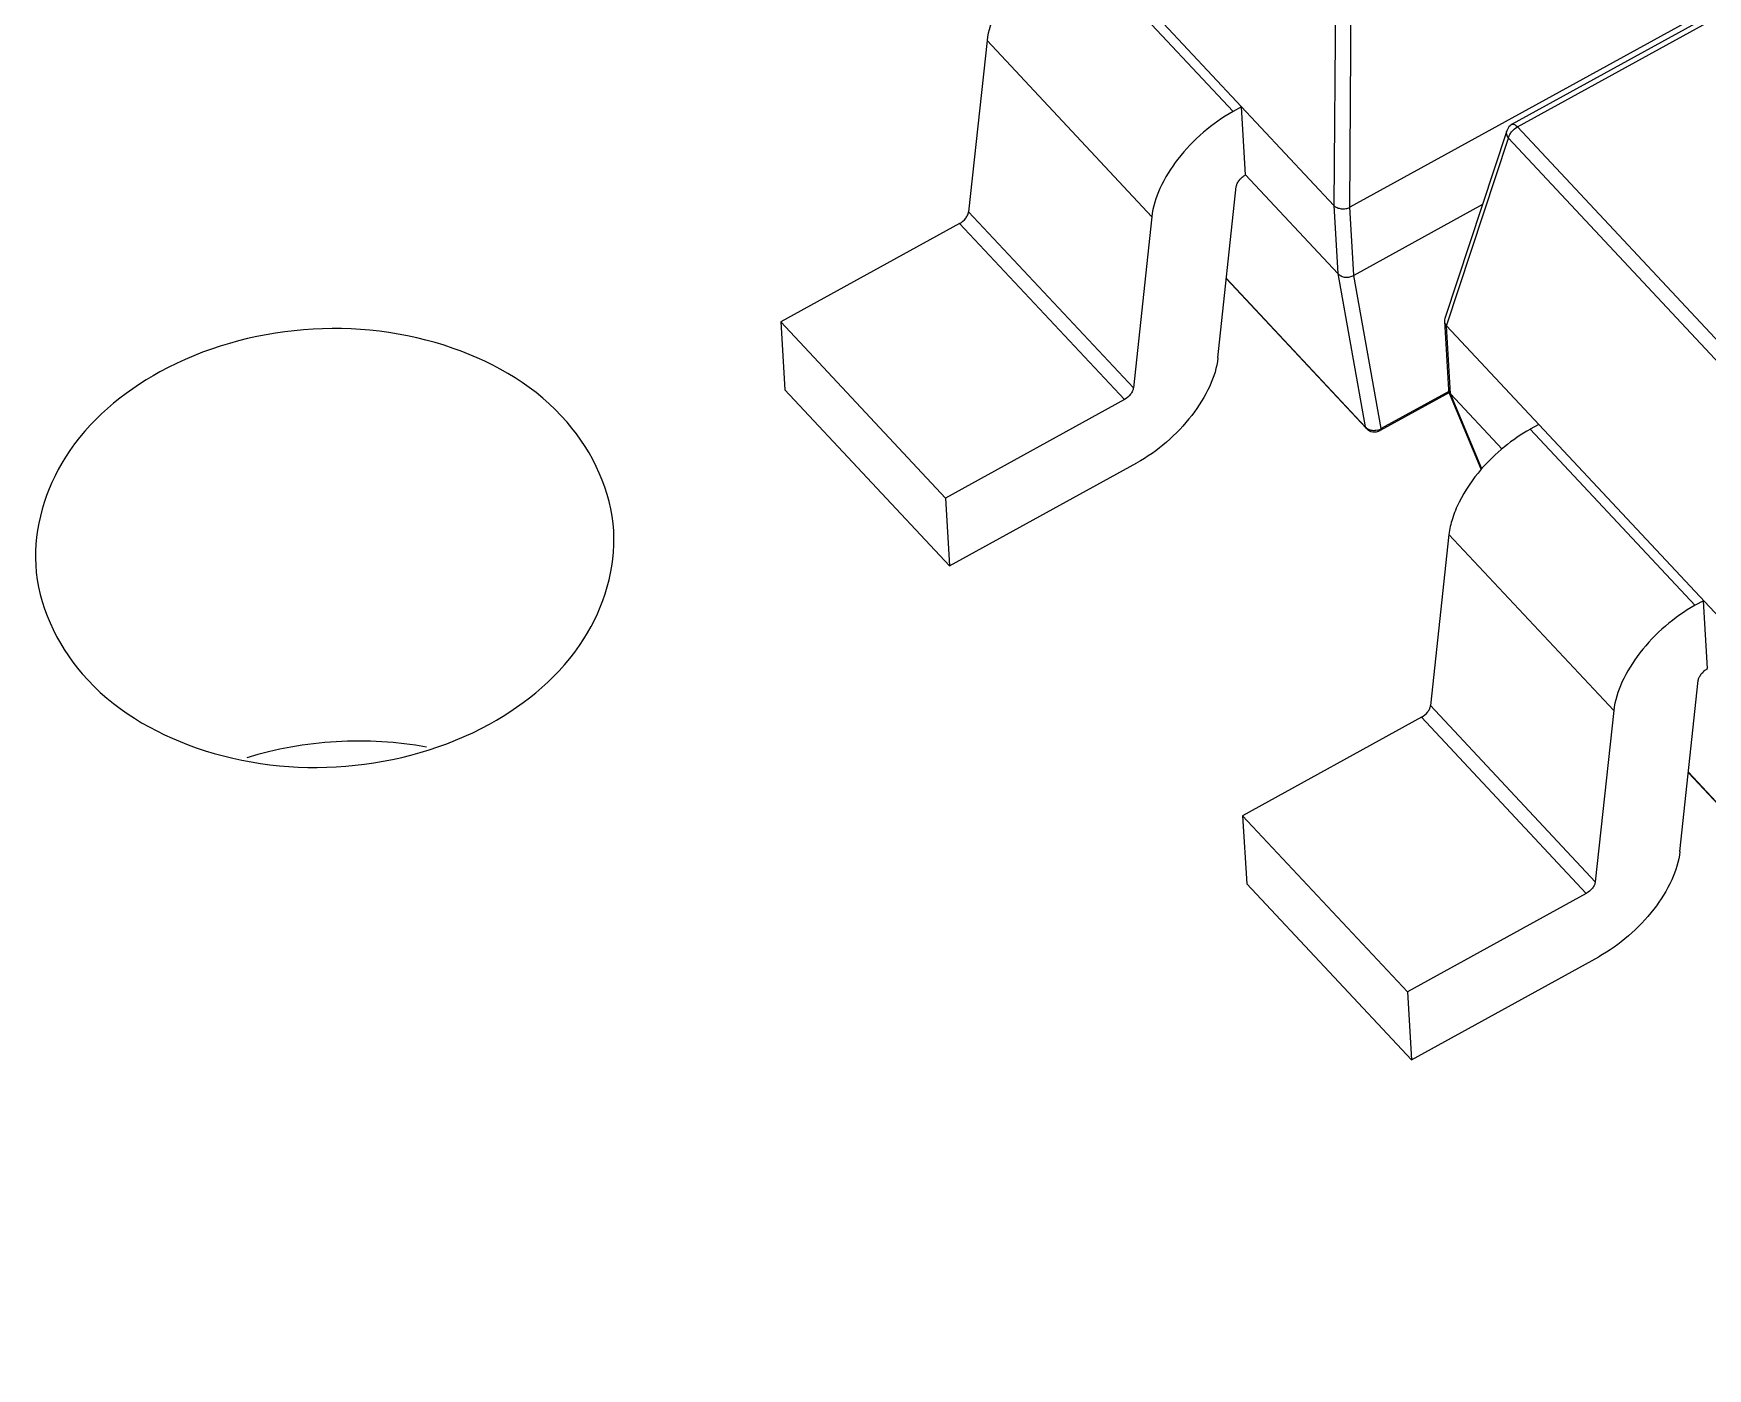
# Model space of a CAD drawing. Header units: millimetres. Extents: x 1514 to 2054, y 119 to 530.
# Drawn here: x 1783.487 to 1786.378, y 331.964 to 334.27 of the extents above; entities that cross this region are included whole.
import ezdxf

# ---------------------------------------------------------------- set-up
doc = ezdxf.new("R2010")
doc.units = ezdxf.units.MM
doc.header["$LTSCALE"] = 30.734
doc.layers.get('0').update_dxf_attribs({"linetype": 'CONTINUOUS'})

msp = doc.modelspace()

# ---------------------------------------------------------------- linework, layer by layer
at = {"color": 7}
for p, q in [((1785.7331, 333.9728), (1784.0487, 335.7733)), ((1787.2552, 334.781), (1786.0413, 334.1131)), ((1786.0502, 334.1086), (1787.2641, 334.7766)), ((1787.1244, 334.72), (1785.7609, 333.9697)), ((1785.2746, 334.4392), (1785.5591, 334.1351)), ((1785.7364, 334.4078), (1785.7332, 333.9726)), ((1785.7606, 333.9695), (1785.7637, 334.4047)), ((1785.1342, 334.2576), (1785.1024, 333.962)), ((1785.1342, 334.2576), (1785.4187, 333.9534)), ((1785.5737, 334.1431), (1785.5592, 334.1351)), ((1785.5807, 334.0257), (1785.5737, 334.1431)), ((1787.6309, 332.4189), (1786.0502, 334.1086)), ((1786.032, 334.1018), (1785.9247, 333.7774)), ((1785.9275, 333.7649), (1786.0347, 334.0889)), ((1786.0347, 334.0889), (1787.6154, 332.3992)), ((1785.7402, 333.8552), (1785.5807, 334.0257)), ((1785.533, 333.7097), (1785.5647, 334.0054)), ((1785.1024, 333.962), (1785.3869, 333.6578)), ((1785.7331, 333.9728), (1785.74, 333.8553)), ((1785.7678, 333.8522), (1785.7609, 333.9697)), ((1785.9899, 333.9744), (1785.7676, 333.8521)), ((1785.0868, 333.9418), (1784.7778, 333.7718)), ((1785.3713, 333.6376), (1785.0868, 333.9418)), ((1785.4187, 333.9534), (1785.3869, 333.6578)), ((1785.7874, 333.5905), (1785.5477, 333.8467)), ((1785.7402, 333.8552), (1785.7874, 333.5905)), ((1785.8147, 333.5875), (1785.7676, 333.8521)), ((1785.7888, 333.5881), (1785.5476, 333.8459)), ((1784.7778, 333.7718), (1784.7847, 333.6543)), ((1784.7778, 333.7718), (1785.0624, 333.4676)), ((1785.9241, 333.773), (1785.9311, 333.6548)), ((1785.9346, 333.6473), (1785.9277, 333.7647)), ((1787.6121, 331.9642), (1785.9277, 333.7647)), ((1784.7847, 333.6543), (1785.0693, 333.3502)), ((1785.9326, 333.65), (1785.813, 333.5842)), ((1785.9316, 333.6518), (1785.8147, 333.5875)), ((1785.9878, 333.5172), (1785.9319, 333.6512)), ((1785.9319, 333.6512), (1785.9346, 333.6473)), ((1785.9885, 333.518), (1785.9345, 333.6475)), ((1786.0237, 333.5521), (1785.9345, 333.6475)), ((1785.3713, 333.6376), (1785.0624, 333.4676)), ((1785.7888, 333.5881), (1785.7874, 333.5905)), ((1786.087, 333.5944), (1786.0724, 333.5864)), ((1786.0724, 333.5864), (1786.357, 333.2822)), ((1785.0693, 333.3502), (1785.3926, 333.5281)), ((1785.0624, 333.4676), (1785.0693, 333.3502)), ((1785.932, 333.4047), (1785.9002, 333.1092)), ((1785.932, 333.4047), (1786.2165, 333.1006)), ((1786.3716, 333.2903), (1786.3571, 333.2823)), ((1786.3785, 333.1729), (1786.3716, 333.2903)), ((1786.3308, 332.8569), (1786.3626, 333.1526)), ((1785.9002, 333.1092), (1786.1847, 332.805)), ((1786.2165, 333.1006), (1786.1847, 332.805)), ((1785.8846, 333.089), (1785.5756, 332.919)), ((1786.1691, 332.7848), (1785.8846, 333.089)), ((1787.0185, 332.2736), (1786.3454, 332.993)), ((1787.0186, 332.2744), (1786.3455, 332.9939)), ((1785.5756, 332.919), (1785.5826, 332.8015)), ((1785.5756, 332.919), (1785.8602, 332.6148)), ((1785.5826, 332.8015), (1785.8671, 332.4974)), ((1786.1691, 332.7848), (1785.8602, 332.6148)), ((1785.8671, 332.4974), (1786.1905, 332.6753)), ((1785.8602, 332.6148), (1785.8671, 332.4974))]:
    msp.add_line(p, q, dxfattribs=at)
for centre, radius, start, end in [((1786.051, 334.0956), 0.02, 118.8146, 161.793), ((1785.8035, 333.6018), 0.0202, 223.1642, 241.9213), ((1785.8026, 333.6063), 0.0224, 283.3562, 295.6427), ((1785.803, 333.6054), 0.0215, 295.6253, 303.1933), ((1785.8034, 333.6017), 0.02, 241.994, 280.4542), ((1785.8033, 333.6019), 0.0201, 280.5205, 298.7569)]:
    msp.add_arc(centre, radius, start, end, dxfattribs=at)
for points, knots in [([(1785.2747, 334.4393), (1785.2564, 334.4292), (1785.2217, 334.4046), (1785.1786, 334.3595), (1785.1475, 334.3101), (1785.136, 334.2744), (1785.1342, 334.2576)], [0, 0, 0, 0, 0.264721, 0.534319, 0.785492, 1, 1, 1, 1]), ([(1785.5592, 334.1351), (1785.5409, 334.1251), (1785.5062, 334.1005), (1785.4631, 334.0554), (1785.432, 334.0059), (1785.4205, 333.9702), (1785.4187, 333.9534)], [0, 0, 0, 0, 0.264754, 0.53435, 0.785497, 1, 1, 1, 1]), ([(1786.0347, 334.0889), (1786.0349, 334.0908), (1786.0363, 334.0946), (1786.041, 334.1019), (1786.0462, 334.1064), (1786.0502, 334.1086)], [0, 0, 0, 0, 0.217466, 0.469654, 1, 1, 1, 1]), ([(1786.0413, 334.1131), (1786.0425, 334.1137), (1786.0451, 334.113), (1786.0478, 334.111), (1786.0494, 334.1095), (1786.0502, 334.1086)], [0, 0, 0, 0, 0.36884, 0.65205, 1, 1, 1, 1]), ([(1786.0347, 334.0889), (1786.0333, 334.0908), (1786.0312, 334.095), (1786.0313, 334.0998), (1786.032, 334.1018)], [0, 0, 0, 0, 0.523003, 1, 1, 1, 1]), ([(1785.5647, 334.0054), (1785.565, 334.0073), (1785.5663, 334.0113), (1785.5698, 334.0169), (1785.5747, 334.0219), (1785.5786, 334.0246), (1785.5807, 334.0257)], [0, 0, 0, 0, 0.21525, 0.46685, 0.736174, 1, 1, 1, 1]), ([(1785.0868, 333.9418), (1785.0909, 333.944), (1785.0962, 333.9487), (1785.1009, 333.9561), (1785.1022, 333.9601), (1785.1024, 333.962)], [0, 0, 0, 0, 0.533095, 0.784933, 1, 1, 1, 1]), ([(1785.7332, 333.9726), (1785.7347, 333.971), (1785.739, 333.9687), (1785.746, 333.9669), (1785.7535, 333.9672), (1785.7585, 333.9683), (1785.7606, 333.9695)], [0, 0, 0, 0, 0.226347, 0.480452, 0.745383, 1, 1, 1, 1]), ([(1785.74, 333.8554), (1785.7416, 333.8536), (1785.7455, 333.8505), (1785.7529, 333.8485), (1785.7608, 333.8489), (1785.7656, 333.851), (1785.7678, 333.8522)], [0, 0, 0, 0, 0.234941, 0.485982, 0.74501, 1, 1, 1, 1]), ([(1784.4894, 333.4107), (1784.4853, 333.4787), (1784.4182, 333.623), (1784.2088, 333.7458), (1783.9536, 333.7752), (1783.7812, 333.7269), (1783.7057, 333.6854)], [0, 0, 0, 0, 0.21346, 0.458273, 0.729973, 1, 1, 1, 1]), ([(1785.9241, 333.773), (1785.9242, 333.7723), (1785.9246, 333.7694), (1785.926, 333.7666), (1785.9275, 333.7649)], [0, 0, 0, 0, 0.241821, 1, 1, 1, 1]), ([(1785.533, 333.7097), (1785.5312, 333.6929), (1785.5196, 333.6573), (1785.4886, 333.6079), (1785.4456, 333.5628), (1785.4109, 333.5382), (1785.3926, 333.5281)], [0, 0, 0, 0, 0.214546, 0.465598, 0.735208, 1, 1, 1, 1]), ([(1783.7057, 333.6854), (1783.6415, 333.6501), (1783.5305, 333.5583), (1783.4873, 333.4161), (1783.4911, 333.3518)], [0, 0, 0, 0, 0.531996, 1, 1, 1, 1]), ([(1785.3869, 333.6578), (1785.3867, 333.656), (1785.3854, 333.652), (1785.3808, 333.6446), (1785.3754, 333.6399), (1785.3713, 333.6376)], [0, 0, 0, 0, 0.215067, 0.466905, 1, 1, 1, 1]), ([(1785.793, 333.5861), (1785.7924, 333.5864), (1785.7904, 333.5876), (1785.7885, 333.5892), (1785.7874, 333.5905)], [0, 0, 0, 0, 0.255316, 1, 1, 1, 1]), ([(1785.8077, 333.5845), (1785.8053, 333.5839), (1785.8001, 333.5836), (1785.7952, 333.585), (1785.793, 333.5861)], [0, 0, 0, 0, 0.506105, 1, 1, 1, 1]), ([(1785.8147, 333.5875), (1785.8147, 333.5871), (1785.8145, 333.5859), (1785.8138, 333.5846), (1785.813, 333.5842)], [0, 0, 0, 0, 0.305015, 1, 1, 1, 1]), ([(1786.0725, 333.5865), (1786.0567, 333.5777), (1786.0263, 333.5569), (1785.9999, 333.5312), (1785.9878, 333.5172)], [0, 0, 0, 0, 0.493503, 1, 1, 1, 1]), ([(1785.9878, 333.5172), (1785.9728, 333.4999), (1785.9536, 333.4723), (1785.9373, 333.433), (1785.933, 333.4139), (1785.932, 333.4047)], [0, 0, 0, 0, 0.540486, 0.782722, 1, 1, 1, 1]), ([(1784.2748, 333.0771), (1784.3389, 333.1124), (1784.45, 333.2042), (1784.4932, 333.3463), (1784.4894, 333.4107)], [0, 0, 0, 0, 0.531996, 1, 1, 1, 1]), ([(1783.4911, 333.3518), (1783.4951, 333.2838), (1783.5623, 333.1395), (1783.7717, 333.0166), (1784.0269, 332.9873), (1784.1992, 333.0355), (1784.2748, 333.0771)], [0, 0, 0, 0, 0.21346, 0.458273, 0.729973, 1, 1, 1, 1]), ([(1786.3571, 333.2823), (1786.3388, 333.2722), (1786.304, 333.2477), (1786.261, 333.2025), (1786.2298, 333.1531), (1786.2183, 333.1174), (1786.2165, 333.1006)], [0, 0, 0, 0, 0.264754, 0.53435, 0.785497, 1, 1, 1, 1]), ([(1786.3626, 333.1526), (1786.3628, 333.1545), (1786.3641, 333.1585), (1786.3677, 333.164), (1786.3726, 333.169), (1786.3764, 333.1718), (1786.3785, 333.1729)], [0, 0, 0, 0, 0.21525, 0.46685, 0.736174, 1, 1, 1, 1]), ([(1785.8846, 333.089), (1785.8887, 333.0912), (1785.8941, 333.0959), (1785.8987, 333.1033), (1785.9, 333.1073), (1785.9002, 333.1092)], [0, 0, 0, 0, 0.533095, 0.784933, 1, 1, 1, 1]), ([(1786.3308, 332.8569), (1786.329, 332.8401), (1786.3174, 332.8045), (1786.2864, 332.755), (1786.2434, 332.71), (1786.2087, 332.6854), (1786.1905, 332.6753)], [0, 0, 0, 0, 0.214546, 0.465598, 0.735208, 1, 1, 1, 1]), ([(1786.1847, 332.805), (1786.1845, 332.8031), (1786.1833, 332.7992), (1786.1786, 332.7917), (1786.1732, 332.7871), (1786.1691, 332.7848)], [0, 0, 0, 0, 0.215067, 0.466905, 1, 1, 1, 1])]:
    msp.add_open_spline(points, degree=3, knots=knots, dxfattribs=at)
for points in [[(1785.9247, 333.7774), (1785.9242, 333.776), (1785.924, 333.7745), (1785.9241, 333.773)], [(1785.9311, 333.6547), (1785.9312, 333.6536), (1785.9315, 333.6524), (1785.9319, 333.6513)], [(1784.1663, 333.0373), (1784.0644, 333.0562), (1783.9548, 333.0498), (1783.8558, 333.019)]]:
    msp.add_open_spline(points, degree=3, dxfattribs=at)

doc.saveas('drawing.dxf')
